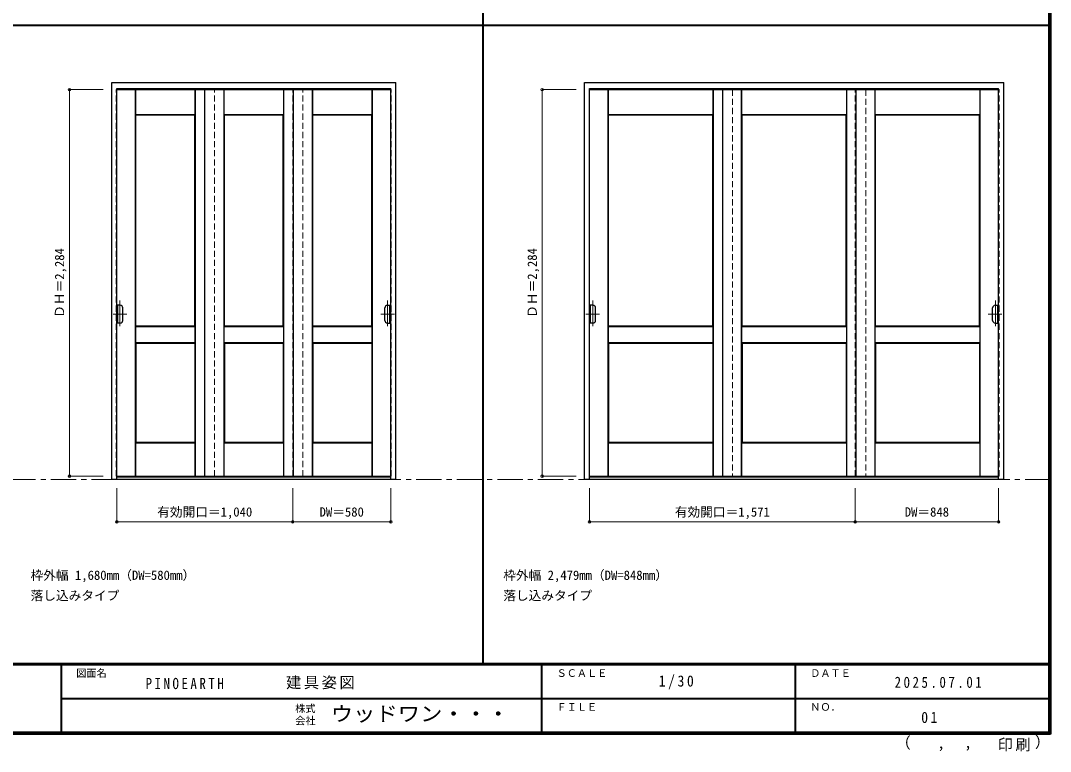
# Model space of a CAD drawing. Units: millimetres, scale not verified. Extents: x -6000 to 5700, y -4307 to 4260.
# Drawn here: x -389 to 5700, y -4307 to 10 of the extents above; entities that cross this region are included whole.
import ezdxf
from ezdxf.enums import TextEntityAlignment as Align

# ---------------------------------------------------------------- set-up
doc = ezdxf.new("R2010")
doc.units = ezdxf.units.MM
doc.header["$LTSCALE"] = 30
doc.header["$PDMODE"] = 32
doc.header["$PDSIZE"] = 15
doc.linetypes.add('CHAIN1', pattern=[8, 5, -1, 1, -1])
doc.linetypes.add('DASHED1', pattern=[1.8, 1.2, -0.6])
for name, color, linetype, lineweight in [('0-1_通り芯', 4, 'CHAIN1', 9), ('0-2_扉', 4, 'DASHED1', 9), ('0-3_仕上げ', 7, 'Continuous', 18), ('0-4_枠', 3, 'Continuous', 25), ('0-6_引手', 3, 'Continuous', 25), ('0-B_寸法', 7, 'Continuous', 9), ('F-1_枠', 6, 'Continuous', 40)]:
    doc.layers.add(name, color=color, linetype=linetype, lineweight=lineweight)
doc.layers.add('0-A_文字', color=7, linetype='Continuous')
doc.layers.add('F-A_文字', color=7, linetype='Continuous')
doc.styles.add('ＭＳ ゴシック', font='')
doc.styles.get('ＭＳ ゴシック').set_extended_font_data('MS Gothic')

msp = doc.modelspace()

# ---------------------------------------------------------------- linework, layer by layer
at = {"layer": '0-1_通り芯'}
for p, q in [((198.75, -1643.75), (198.75, -1803.75)), ((1781.25, -1643.75), (1781.25, -1803.75)), ((2993.75, -1643.75), (2993.75, -1803.75)), ((5375.25, -1643.75), (5375.25, -1803.75)), ((239.75, -1723.75), (157.75, -1723.75)), ((1822.25, -1723.75), (1740.25, -1723.75)), ((3034.75, -1723.75), (2952.75, -1723.75)), ((5413.25, -1723.75), (5331.25, -1723.75))]:
    msp.add_line(p, q, dxfattribs=at)
at = {"layer": '0-1_通り芯', "color": 7, "lineweight": 18}
msp.add_line((-5490, -2701.25), (5700, -2701.25), dxfattribs=at)
at = {"layer": '0-2_扉'}
for p, q in [((177, -397.25), (180, -397.25)), ((177, -2681.25), (177, -397.25)), ((757, -2681.25), (757, -397.25)), ((1220, -2681.25), (1220, -397.25)), ((1280, -2681.25), (1280, -397.25)), ((1803, -397.25), (1800, -397.25)), ((1803, -2681.25), (1803, -397.25)), ((3820, -397.25), (3820, -2681.25)), ((4546, -2681.25), (4546, -397.25)), ((4608.5, -397.25), (4608.5, -2681.25)), ((177, -2681.25), (180, -2681.25)), ((1803, -2681.25), (1800, -2681.25)), ((2972, -2681.25), (2975, -2681.25)), ((5397, -2681.25), (5394, -2681.25))]:
    msp.add_line(p, q, dxfattribs=at)
at = {"layer": '0-2_扉', "color": 3, "linetype": 'Continuous', "lineweight": 25}
for p, q in [((180, -397.25), (1800, -397.25)), ((700, -2681.25), (700, -397.25)), ((1223, -397.25), (1223, -2681.25)), ((2975, -397.25), (5394, -397.25)), ((3760.5, -397.25), (3760.5, -2681.25)), ((4549, -397.25), (4549, -2681.25)), ((180, -2681.25), (1800, -2681.25)), ((2975, -2681.25), (5394, -2681.25))]:
    msp.add_line(p, q, dxfattribs=at)
at = {"layer": '0-2_扉'}
for points in [[(2972, -2681.25), (2972, -397.25), (2975, -397.25)], [(5397, -2681.25), (5397, -397.25), (5394, -397.25)]]:
    msp.add_lwpolyline(points, dxfattribs=at)
at = {"layer": '0-3_仕上げ'}
for p, q in [((289, -2681.25), (289, -397.25)), ((290.5, -544.75), (290.5, -397.25)), ((292, -543.25), (292, -397.25)), ((642, -543.25), (642, -397.25)), ((643.5, -544.75), (643.5, -397.25)), ((645, -2681.25), (645, -397.25)), ((812, -2681.25), (812, -397.25)), ((813.5, -544.75), (813.5, -397.25)), ((815, -543.25), (815, -397.25)), ((1165, -543.25), (1165, -397.25)), ((1166.5, -544.75), (1166.5, -397.25)), ((1168, -2681.25), (1168, -397.25)), ((1335, -2681.25), (1335, -397.25)), ((1336.5, -544.75), (1336.5, -397.25)), ((1338, -543.25), (1338, -397.25)), ((1688, -543.25), (1688, -397.25)), ((1689.5, -544.75), (1689.5, -397.25)), ((1691, -2681.25), (1691, -397.25)), ((3084, -2681.25), (3084, -397.25)), ((3085.5, -544.75), (3085.5, -397.25)), ((3087, -543.25), (3087, -397.25)), ((3705, -543.25), (3705, -397.25)), ((3706.5, -544.75), (3706.5, -397.25)), ((3708, -2681.25), (3708, -397.25)), ((3872.5, -2681.25), (3872.5, -397.25)), ((3874, -544.75), (3874, -397.25)), ((3875.5, -543.25), (3875.5, -397.25)), ((4493.5, -543.25), (4493.5, -397.25)), ((4495, -544.75), (4495, -397.25)), ((4496.5, -2681.25), (4496.5, -397.25)), ((4661, -2681.25), (4661, -397.25)), ((4662.5, -544.75), (4662.5, -397.25)), ((4664, -543.25), (4664, -397.25)), ((5282, -543.25), (5282, -397.25)), ((5283.5, -544.75), (5283.5, -397.25)), ((5285, -2681.25), (5285, -397.25)), ((292, -543.25), (290.5, -544.75)), ((293, -547.25), (290.5, -544.75)), ((642, -543.25), (292, -543.25)), ((643.5, -544.75), (641, -547.25)), ((642, -543.25), (643.5, -544.75)), ((815, -543.25), (813.5, -544.75)), ((816, -547.25), (813.5, -544.75)), ((1165, -543.25), (815, -543.25)), ((1166.5, -544.75), (1164, -547.25)), ((1165, -543.25), (1166.5, -544.75)), ((1338, -543.25), (1336.5, -544.75)), ((1339, -547.25), (1336.5, -544.75)), ((1688, -543.25), (1338, -543.25)), ((1689.5, -544.75), (1687, -547.25)), ((1688, -543.25), (1689.5, -544.75)), ((3087, -543.25), (3085.5, -544.75)), ((3088, -547.25), (3085.5, -544.75)), ((3705, -543.25), (3087, -543.25)), ((3706.5, -544.75), (3704, -547.25)), ((3705, -543.25), (3706.5, -544.75)), ((3875.5, -543.25), (3874, -544.75)), ((3876.5, -547.25), (3874, -544.75)), ((4493.5, -543.25), (3875.5, -543.25)), ((4495, -544.75), (4492.5, -547.25)), ((4493.5, -543.25), (4495, -544.75)), ((4664, -543.25), (4662.5, -544.75)), ((4665, -547.25), (4662.5, -544.75)), ((5282, -543.25), (4664, -543.25)), ((5283.5, -544.75), (5281, -547.25)), ((5282, -543.25), (5283.5, -544.75)), ((290.5, -1797.75), (293, -1795.25)), ((292, -1799.25), (290.5, -1797.75)), ((292, -1891.25), (292, -1799.25)), ((642, -1799.25), (292, -1799.25)), ((641, -1795.25), (643.5, -1797.75)), ((642, -1799.25), (643.5, -1797.75)), ((642, -1891.25), (642, -1799.25)), ((643.5, -1892.75), (643.5, -1797.75)), ((813.5, -1797.75), (816, -1795.25)), ((815, -1799.25), (813.5, -1797.75)), ((815, -1891.25), (815, -1799.25)), ((1165, -1799.25), (815, -1799.25)), ((1164, -1795.25), (1166.5, -1797.75)), ((1165, -1799.25), (1166.5, -1797.75)), ((1165, -1891.25), (1165, -1799.25)), ((1166.5, -1892.75), (1166.5, -1797.75)), ((1336.5, -1797.75), (1339, -1795.25)), ((1338, -1799.25), (1336.5, -1797.75)), ((1338, -1891.25), (1338, -1799.25)), ((1688, -1799.25), (1338, -1799.25)), ((1687, -1795.25), (1689.5, -1797.75)), ((1688, -1799.25), (1689.5, -1797.75)), ((1688, -1891.25), (1688, -1799.25)), ((1689.5, -1892.75), (1689.5, -1797.75)), ((3085.5, -1797.75), (3088, -1795.25)), ((3087, -1799.25), (3085.5, -1797.75)), ((3087, -1891.25), (3087, -1799.25)), ((3705, -1799.25), (3087, -1799.25)), ((3704, -1795.25), (3706.5, -1797.75)), ((3705, -1799.25), (3706.5, -1797.75)), ((3705, -1891.25), (3705, -1799.25)), ((3706.5, -1892.75), (3706.5, -1797.75)), ((3874, -1797.75), (3876.5, -1795.25)), ((3875.5, -1799.25), (3874, -1797.75)), ((3875.5, -1891.25), (3875.5, -1799.25)), ((4493.5, -1799.25), (3875.5, -1799.25)), ((4492.5, -1795.25), (4495, -1797.75)), ((4493.5, -1799.25), (4495, -1797.75)), ((4493.5, -1891.25), (4493.5, -1799.25)), ((4495, -1892.75), (4495, -1797.75)), ((4662.5, -1797.75), (4665, -1795.25)), ((4664, -1799.25), (4662.5, -1797.75)), ((4664, -1891.25), (4664, -1799.25)), ((5282, -1799.25), (4664, -1799.25)), ((5281, -1795.25), (5283.5, -1797.75)), ((5282, -1799.25), (5283.5, -1797.75)), ((5282, -1891.25), (5282, -1799.25)), ((5283.5, -1892.75), (5283.5, -1797.75)), ((292, -1891.25), (290.5, -1892.75)), ((292, -1891.25), (642, -1891.25)), ((643.5, -1892.75), (641, -1895.25)), ((642, -1891.25), (643.5, -1892.75)), ((815, -1891.25), (813.5, -1892.75)), ((815, -1891.25), (1165, -1891.25)), ((1166.5, -1892.75), (1164, -1895.25)), ((1165, -1891.25), (1166.5, -1892.75)), ((1338, -1891.25), (1336.5, -1892.75)), ((1338, -1891.25), (1688, -1891.25)), ((1689.5, -1892.75), (1687, -1895.25)), ((1688, -1891.25), (1689.5, -1892.75)), ((3087, -1891.25), (3085.5, -1892.75)), ((3087, -1891.25), (3705, -1891.25)), ((3706.5, -1892.75), (3704, -1895.25)), ((3705, -1891.25), (3706.5, -1892.75)), ((3875.5, -1891.25), (3874, -1892.75)), ((3875.5, -1891.25), (4493.5, -1891.25)), ((4495, -1892.75), (4492.5, -1895.25)), ((4493.5, -1891.25), (4495, -1892.75)), ((4664, -1891.25), (4662.5, -1892.75)), ((4664, -1891.25), (5282, -1891.25)), ((5283.5, -1892.75), (5281, -1895.25)), ((5282, -1891.25), (5283.5, -1892.75)), ((292, -2485.25), (290.5, -2483.75)), ((292, -2681.25), (292, -2485.25)), ((642, -2485.25), (292, -2485.25)), ((641, -2481.25), (643.5, -2483.75)), ((642, -2485.25), (643.5, -2483.75)), ((642, -2681.25), (642, -2485.25)), ((643.5, -2681.25), (643.5, -2483.75)), ((815, -2485.25), (813.5, -2483.75)), ((815, -2681.25), (815, -2485.25)), ((1165, -2485.25), (815, -2485.25)), ((1164, -2481.25), (1166.5, -2483.75)), ((1165, -2485.25), (1166.5, -2483.75)), ((1165, -2681.25), (1165, -2485.25)), ((1166.5, -2681.25), (1166.5, -2483.75)), ((1338, -2485.25), (1336.5, -2483.75)), ((1338, -2681.25), (1338, -2485.25)), ((1688, -2485.25), (1338, -2485.25)), ((1687, -2481.25), (1689.5, -2483.75)), ((1688, -2485.25), (1689.5, -2483.75)), ((1688, -2681.25), (1688, -2485.25)), ((1689.5, -2681.25), (1689.5, -2483.75)), ((3087, -2485.25), (3085.5, -2483.75)), ((3087, -2681.25), (3087, -2485.25)), ((3704, -2481.25), (3706.5, -2483.75)), ((3705, -2485.25), (3706.5, -2483.75)), ((3706.5, -2681.25), (3706.5, -2483.75)), ((3875.5, -2485.25), (3874, -2483.75)), ((3875.5, -2681.25), (3875.5, -2485.25)), ((4492.5, -2481.25), (4495, -2483.75)), ((4493.5, -2485.25), (4495, -2483.75)), ((4495, -2681.25), (4495, -2483.75)), ((4664, -2485.25), (4662.5, -2483.75)), ((4664, -2681.25), (4664, -2485.25)), ((5281, -2481.25), (5283.5, -2483.75)), ((5282, -2485.25), (5283.5, -2483.75)), ((5283.5, -2681.25), (5283.5, -2483.75))]:
    msp.add_line(p, q, dxfattribs=at)
at = {"layer": '0-3_仕上げ', "color": 3, "lineweight": 25}
for p, q in [((641, -547.25), (293, -547.25)), ((293, -1795.25), (293, -547.25)), ((641, -1795.25), (641, -547.25)), ((1164, -547.25), (816, -547.25)), ((816, -1795.25), (816, -547.25)), ((1164, -1795.25), (1164, -547.25)), ((1687, -547.25), (1339, -547.25)), ((1339, -1795.25), (1339, -547.25)), ((1687, -1795.25), (1687, -547.25)), ((3704, -547.25), (3088, -547.25)), ((3088, -1795.25), (3088, -547.25)), ((3704, -1795.25), (3704, -547.25)), ((4492.5, -547.25), (3876.5, -547.25)), ((3876.5, -1795.25), (3876.5, -547.25)), ((4492.5, -1795.25), (4492.5, -547.25)), ((5281, -547.25), (4665, -547.25)), ((4665, -1795.25), (4665, -547.25)), ((5281, -1795.25), (5281, -547.25)), ((641, -1795.25), (293, -1795.25)), ((1164, -1795.25), (816, -1795.25)), ((1687, -1795.25), (1339, -1795.25)), ((3704, -1795.25), (3088, -1795.25)), ((4492.5, -1795.25), (3876.5, -1795.25)), ((5281, -1795.25), (4665, -1795.25)), ((293, -1895.25), (293, -2481.25)), ((293, -1895.25), (641, -1895.25)), ((641, -1895.25), (641, -2481.25)), ((816, -1895.25), (816, -2481.25)), ((816, -1895.25), (1164, -1895.25)), ((1164, -1895.25), (1164, -2481.25)), ((1339, -1895.25), (1339, -2481.25)), ((1339, -1895.25), (1687, -1895.25)), ((1687, -1895.25), (1687, -2481.25)), ((3088, -1895.25), (3088, -2481.25)), ((3088, -1895.25), (3704, -1895.25)), ((3704, -1895.25), (3704, -2481.25)), ((3876.5, -1895.25), (3876.5, -2481.25)), ((3876.5, -1895.25), (4492.5, -1895.25)), ((4492.5, -1895.25), (4492.5, -2481.25)), ((4665, -1895.25), (4665, -2481.25)), ((4665, -1895.25), (5281, -1895.25)), ((5281, -1895.25), (5281, -2481.25)), ((641, -2481.25), (293, -2481.25)), ((1164, -2481.25), (816, -2481.25)), ((1687, -2481.25), (1339, -2481.25)), ((3704, -2481.25), (3088, -2481.25)), ((4492.5, -2481.25), (3876.5, -2481.25)), ((5281, -2481.25), (4665, -2481.25))]:
    msp.add_line(p, q, dxfattribs=at)
at = {"layer": '0-3_仕上げ'}
for points in [[(293, -1895.25), (290.5, -1892.75), (290.5, -1797.75)], [(816, -1895.25), (813.5, -1892.75), (813.5, -1797.75)], [(1339, -1895.25), (1336.5, -1892.75), (1336.5, -1797.75)], [(3088, -1895.25), (3085.5, -1892.75), (3085.5, -1797.75)], [(3876.5, -1895.25), (3874, -1892.75), (3874, -1797.75)], [(4665, -1895.25), (4662.5, -1892.75), (4662.5, -1797.75)], [(290.5, -2681.25), (290.5, -2483.75), (293, -2481.25)], [(813.5, -2681.25), (813.5, -2483.75), (816, -2481.25)], [(1336.5, -2681.25), (1336.5, -2483.75), (1339, -2481.25)], [(3085.5, -2681.25), (3085.5, -2483.75), (3088, -2481.25)], [(3705, -2681.25), (3705, -2485.25), (3087, -2485.25)], [(3874, -2681.25), (3874, -2483.75), (3876.5, -2481.25)], [(4493.5, -2681.25), (4493.5, -2485.25), (3875.5, -2485.25)], [(4662.5, -2681.25), (4662.5, -2483.75), (4665, -2481.25)], [(5282, -2681.25), (5282, -2485.25), (4664, -2485.25)]]:
    msp.add_lwpolyline(points, dxfattribs=at)
at = {"layer": '0-4_枠'}
for p, q in [((150, -2701.25), (150, -354.25)), ((150, -354.25), (1830, -354.25)), ((1830, -2701.25), (1830, -354.25)), ((2945, -2701.25), (2945, -354.25)), ((2945, -354.25), (5424, -354.25)), ((5424, -2701.25), (5424, -354.25)), ((180, -2701.25), (180, -390.25)), ((180, -390.25), (1800, -390.25)), ((1800, -2701.25), (1800, -390.25)), ((2975, -2701.25), (2975, -390.25)), ((2975, -390.25), (5394, -390.25)), ((5394, -2701.25), (5394, -390.25)), ((1830, -2701.25), (150, -2701.25)), ((1800, -2686.25), (180, -2686.25)), ((5424, -2701.25), (2945, -2701.25)), ((5394, -2686.25), (2975, -2686.25))]:
    msp.add_line(p, q, dxfattribs=at)
at = {"layer": '0-6_引手', "color": 4, "linetype": 'DASHED1', "lineweight": 9}
for p, q in [((180, -1671.25), (177, -1671.25)), ((1800, -1671.25), (1803, -1671.25)), ((2975, -1671.25), (2972, -1671.25)), ((5394, -1671.25), (5397, -1671.25)), ((180, -1776.25), (177, -1776.25)), ((1800, -1776.25), (1803, -1776.25)), ((2975, -1776.25), (2972, -1776.25)), ((5394, -1776.25), (5397, -1776.25))]:
    msp.add_line(p, q, dxfattribs=at)
at = {"layer": '0-6_引手'}
for p, q in [((200.5, -1671.25), (180, -1671.25)), ((185, -1776.25), (185, -1671.25)), ((215.5, -1761.25), (215.5, -1686.25)), ((1764.5, -1761.25), (1764.5, -1686.25)), ((1779.5, -1671.25), (1800, -1671.25)), ((1795, -1776.25), (1795, -1671.25)), ((2995.5, -1671.25), (2975, -1671.25)), ((2980, -1776.25), (2980, -1671.25)), ((3010.5, -1761.25), (3010.5, -1686.25)), ((5358.5, -1761.25), (5358.5, -1686.25)), ((5373.5, -1671.25), (5394, -1671.25)), ((5389, -1776.25), (5389, -1671.25)), ((200.5, -1776.25), (180, -1776.25)), ((1779.5, -1776.25), (1800, -1776.25)), ((2995.5, -1776.25), (2975, -1776.25)), ((5373.5, -1776.25), (5394, -1776.25))]:
    msp.add_line(p, q, dxfattribs=at)
for centre, start, end in [((200.5, -1686.25), 0, 90), ((1779.5, -1686.25), 90, 180), ((2995.5, -1686.25), 0, 90), ((5373.5, -1686.25), 90, 180), ((200.5, -1761.25), 270, 0), ((1779.5, -1761.25), 180, 270), ((2995.5, -1761.25), 270, 0), ((5373.5, -1761.25), 180, 270)]:
    msp.add_arc(centre, 15, start, end, dxfattribs=at)
at = {"layer": '0-B_寸法', "color": 4}
for p, q in [((-100, -397.25), (-100, -2681.25)), ((-100, -397.25), (100, -397.25)), ((2695, -397.25), (2695, -2681.25)), ((2695, -397.25), (2895, -397.25)), ((-100, -2681.25), (100, -2681.25)), ((2695, -2681.25), (2895, -2681.25)), ((180, -2951.25), (180, -2751.25)), ((1220, -2951.25), (1220, -2751.25)), ((1800, -2951.25), (1800, -2751.25)), ((2975, -2951.25), (2975, -2751.25)), ((4546, -2951.25), (4546, -2751.25)), ((5394, -2951.25), (5394, -2751.25)), ((180, -2951.25), (1800, -2951.25)), ((2975, -2951.25), (5394, -2951.25))]:
    msp.add_line(p, q, dxfattribs=at)
at = {"layer": '0-B_寸法'}
for p in [(-100, -397.25), (2695, -397.25), (-100, -2681.25), (2695, -2681.25), (180, -2951.25), (1220, -2951.25), (1800, -2951.25), (2975, -2951.25), (4546, -2951.25), (5394, -2951.25)]:
    msp.add_point(p, dxfattribs=at)
at = {"layer": 'F-1_枠'}
for p, q in [((2345, 4175), (2345, -3790)), ((5690, 4175), (5690, -4205)), ((5695, 4175), (5695, -4205)), ((5700, 4175), (5700, -4205)), ((-6000, -15.5), (5700, -15.5)), ((5700, -3790), (-6000, -3790)), ((5700, -3795), (-6000, -3795)), ((-150, -3795), (-150, -4195)), ((2690, -3795), (2690, -4195)), ((4190, -3795), (4190, -4195)), ((-150, -3995), (5690, -3995.01)), ((5700, -4195), (-6000, -4195)), ((5700, -4200), (-6000, -4200)), ((5700, -4205), (-6000, -4205))]:
    msp.add_line(p, q, dxfattribs=at)

# ---------------------------------------------------------------- texts
at = {"layer": '0-A_文字', "style": 'ＭＳ ゴシック'}
for s, p in [('枠外幅 1,680mm（DW=580mm）', (-330, -3310)), ('枠外幅 2,479mm（DW=848mm）', (2465, -3310)), ('落し込みタイプ', (-330, -3430)), ('落し込みタイプ', (2465, -3430))]:
    msp.add_text(s, height=54.99, dxfattribs=at).set_placement(p, align=Align.BOTTOM_LEFT)
at = {"layer": '0-B_寸法', "style": 'ＭＳ ゴシック'}
for p in [(-115, -1745.5), (2680, -1745.5)]:
    msp.add_text('ＤＨ＝2,284', height=54.99, rotation=90, dxfattribs=at).set_placement(p, align=Align.BOTTOM_LEFT)
for s, p in [('有効開口＝1,040', (418.75, -2936.25)), ('有効開口＝1,571', (3479.25, -2936.25)), ('DW＝580', (1378.75, -2936.25)), ('DW＝848', (4838.75, -2936.25))]:
    msp.add_text(s, height=54.99, dxfattribs=at).set_placement(p, align=Align.BOTTOM_LEFT)
at = {"layer": 'F-A_文字', "style": 'ＭＳ ゴシック'}
for s, height, p in [('図面名', 43.99, (-60, -3880)), ('ＳＣＡＬＥ', 43.99, (2780, -3880)), ('ＤＡＴＥ', 43.99, (4280, -3880)), ('株式', 43.99, (1235, -4089)), ('ＦＩＬＥ', 43.99, (2780, -4080)), ('ＮＯ．', 43.99, (4280, -4080)), ('会社', 43.99, (1235, -4161)), ('（', 65.98, (4784.03, -4308.31)), ('）', 65.98, (5608.4, -4304.13)), (',', 65.98, (5031.28, -4308.31)), (',', 65.98, (5190.2, -4305.53))]:
    msp.add_text(s, height=height, dxfattribs=at).set_placement(p, align=Align.BOTTOM_LEFT)
at = {"layer": 'F-A_文字', "style": 'ＭＳ ゴシック', "width": 1.1}
msp.add_text('ウッドワン・・・', height=87.98, dxfattribs=at).set_placement((1445, -4155), align=Align.BOTTOM_LEFT)
at = {"layer": 'F-A_文字', "char_height": 65.98, "attachment_point": 7, "style": 'ＭＳ ゴシック'}
for s, insert in [('\\T1.39;\\W0.85;PINOEARTH', (350, -3940)), ('\\T1.17;建具姿図', (1180.42, -3940)), ('\\T1.38;\\W0.9;1/30', (3383.75, -3940)), ('\\T1.39;\\W0.85;2025.07.01', (4778.75, -3932.5)), ('\\T1.36;\\W0.9;01', (4936.25, -4140)), ('\\T1.17;印刷', (5388.15, -4306.92))]:
    msp.add_mtext(s, dxfattribs=dict(at, insert=insert))

doc.saveas('drawing.dxf')
